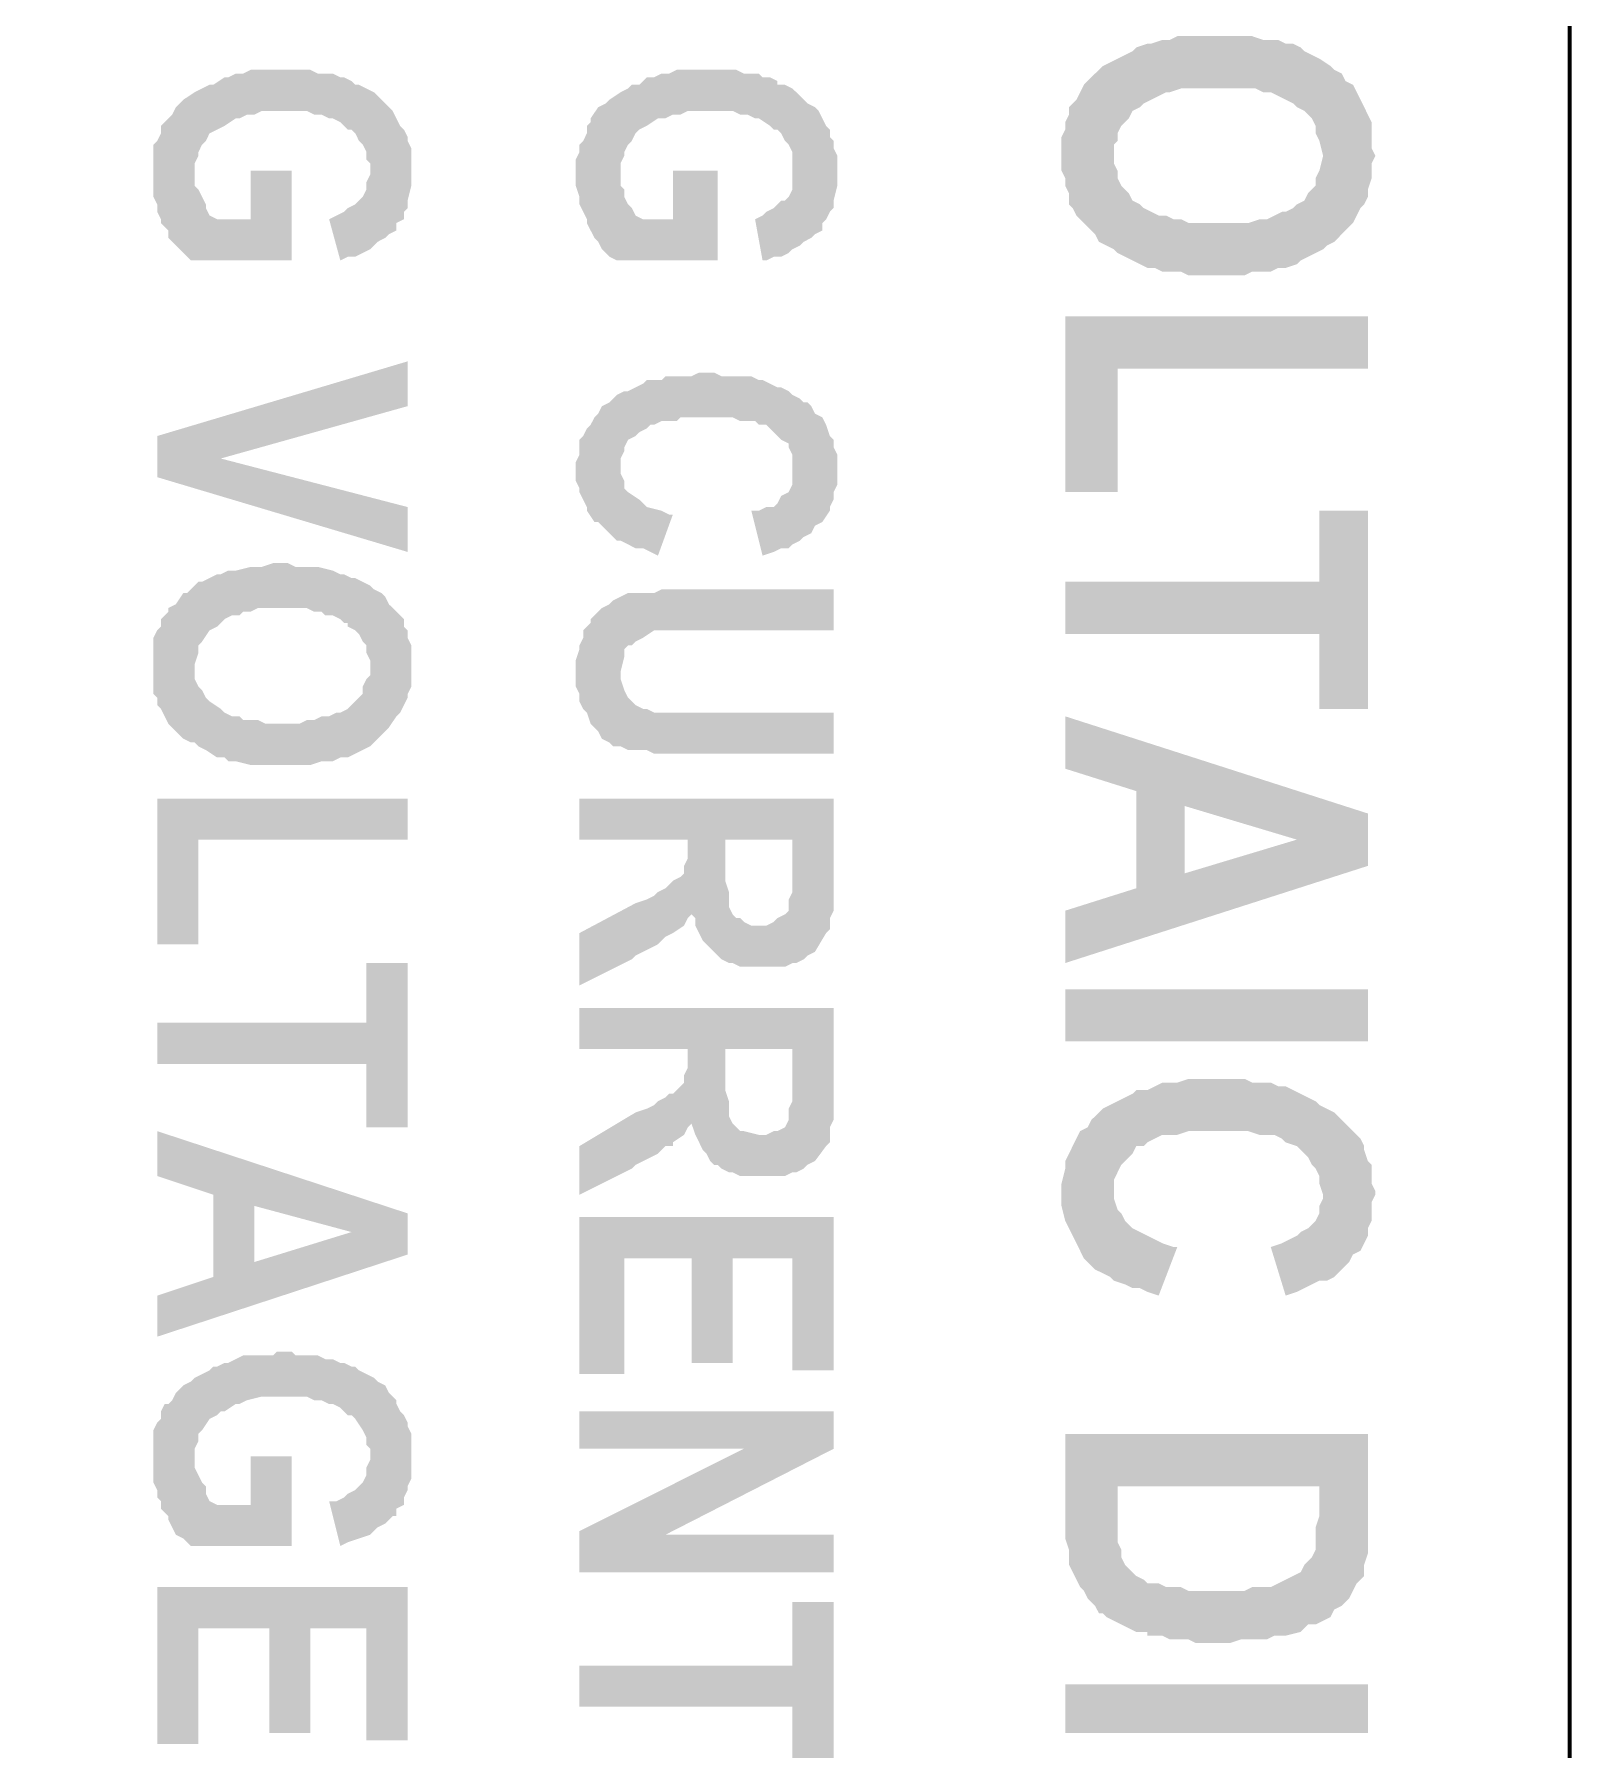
# Model space of a CAD drawing. Header units: inches. Extents: x -186 to 186, y -282 to 282.
# Drawn here: x -124.03 to -108.81, y -114.46 to -97.46 of the extents above; entities that cross this region are included whole.
import ezdxf

# ---------------------------------------------------------------- set-up
doc = ezdxf.new("R2010")
doc.units = ezdxf.units.IN
doc.header["$MEASUREMENT"] = 0
doc.layers.add('H', color=7, linetype='CONTINUOUS', lineweight=100)
doc.layers.add('P', color=250, linetype='CONTINUOUS', lineweight=100)

msp = doc.modelspace()

# ---------------------------------------------------------------- hatches: boundary and pattern name
at = {"layer": 'H', "linetype": 'Continuous'}
for points in [[(-110.741, -98.667), (-110.778, -98.593), (-110.778, -98.481), (-110.778, -98.333), (-110.815, -98.259), (-110.852, -98.185), (-110.889, -98.111), (-110.926, -98.037), (-110.963, -97.963), (-111.037, -97.926), (-111.074, -97.852), (-111.148, -97.815), (-111.185, -97.778), (-111.296, -97.704), (-111.37, -97.667), (-111.444, -97.63), (-111.481, -97.593), (-111.556, -97.556), (-111.63, -97.556), (-111.704, -97.519), (-111.778, -97.519), (-111.852, -97.519), (-111.963, -97.481), (-112.037, -97.481), (-112.148, -97.481), (-112.222, -97.481), (-112.444, -97.481), (-112.519, -97.481), (-112.63, -97.481), (-112.704, -97.481), (-112.778, -97.519), (-112.852, -97.519), (-112.963, -97.556), (-113, -97.556), (-113.111, -97.593), (-113.148, -97.63), (-113.222, -97.667), (-113.296, -97.704), (-113.37, -97.741), (-113.444, -97.778), (-113.481, -97.815), (-113.519, -97.852), (-113.593, -97.926), (-113.63, -97.963), (-113.667, -98.037), (-113.704, -98.111), (-113.778, -98.185), (-113.778, -98.259), (-113.815, -98.333), (-113.815, -98.407), (-113.852, -98.481), (-113.852, -98.556), (-113.852, -98.704), (-113.852, -98.815), (-113.815, -98.889), (-113.815, -98.963), (-113.778, -99.037), (-113.778, -99.148), (-113.741, -99.185), (-113.704, -99.259), (-113.63, -99.333), (-113.593, -99.37), (-113.519, -99.444), (-113.481, -99.519), (-113.407, -99.556), (-113.333, -99.593), (-113.333, -98.667), (-113.333, -98.556), (-113.296, -98.519), (-113.296, -98.444), (-113.259, -98.37), (-113.185, -98.296), (-113.148, -98.222), (-113.074, -98.185), (-113.037, -98.148), (-112.963, -98.111), (-112.889, -98.074), (-112.815, -98.037), (-112.778, -98.037), (-112.667, -98), (-112.593, -98), (-112.481, -98), (-112.111, -98), (-112, -98), (-111.926, -98), (-111.852, -98.037), (-111.778, -98.037), (-111.704, -98.074), (-111.63, -98.111), (-111.556, -98.148), (-111.519, -98.185), (-111.444, -98.222), (-111.37, -98.296), (-111.333, -98.37), (-111.333, -98.444), (-111.296, -98.519), (-111.259, -98.667), (-111.222, -99.556), (-111.148, -99.519), (-111.074, -99.444), (-111.037, -99.407), (-110.963, -99.333), (-110.926, -99.259), (-110.889, -99.185), (-110.852, -99.148), (-110.815, -99.074), (-110.815, -99), (-110.778, -98.889), (-110.778, -98.815), (-110.778, -98.741)], [(-120.667, -98.037), (-120.741, -98), (-120.815, -97.963), (-120.852, -97.963), (-120.889, -97.926), (-120.963, -97.889), (-121, -97.889), (-121.074, -97.852), (-121.148, -97.852), (-121.222, -97.852), (-121.296, -97.815), (-121.333, -97.815), (-121.444, -97.815), (-121.481, -97.815), (-121.63, -97.815), (-121.667, -97.815), (-121.815, -97.815), (-121.889, -97.815), (-121.963, -97.852), (-122.037, -97.852), (-122.111, -97.889), (-122.148, -97.889), (-122.259, -97.963), (-122.296, -97.963), (-122.37, -98), (-122.444, -98.037), (-122.444, -98.815), (-122.444, -98.741), (-122.407, -98.667), (-122.407, -98.63), (-122.37, -98.556), (-122.333, -98.519), (-122.296, -98.444), (-122.222, -98.407), (-122.148, -98.37), (-122.037, -98.296), (-122, -98.296), (-121.926, -98.259), (-121.852, -98.259), (-121.778, -98.222), (-121.704, -98.222), (-121.63, -98.222), (-121.481, -98.222), (-121.407, -98.222), (-121.333, -98.222), (-121.259, -98.259), (-121.185, -98.259), (-121.111, -98.296), (-121.074, -98.296), (-121, -98.333), (-120.963, -98.37), (-120.926, -98.407), (-120.889, -98.407), (-120.852, -98.444), (-120.815, -98.519), (-120.778, -98.556), (-120.741, -98.63), (-120.741, -98.704), (-120.704, -98.741), (-120.704, -98.815)], [(-116.481, -98.037), (-116.519, -98), (-116.593, -97.963), (-116.667, -97.963), (-116.667, -97.926), (-116.741, -97.889), (-116.815, -97.889), (-116.852, -97.852), (-116.926, -97.852), (-117, -97.852), (-117.074, -97.815), (-117.148, -97.815), (-117.222, -97.815), (-117.296, -97.815), (-117.407, -97.815), (-117.481, -97.815), (-117.63, -97.815), (-117.667, -97.815), (-117.741, -97.852), (-117.815, -97.852), (-117.889, -97.889), (-117.963, -97.889), (-118, -97.926), (-118.037, -97.963), (-118.111, -97.963), (-118.148, -98), (-118.222, -98.037), (-118.222, -98.815), (-118.222, -98.741), (-118.185, -98.667), (-118.185, -98.63), (-118.148, -98.556), (-118.111, -98.519), (-118.074, -98.444), (-118.037, -98.407), (-117.963, -98.37), (-117.852, -98.296), (-117.778, -98.296), (-117.704, -98.259), (-117.63, -98.259), (-117.556, -98.222), (-117.481, -98.222), (-117.407, -98.222), (-117.259, -98.222), (-117.185, -98.222), (-117.111, -98.222), (-117.037, -98.259), (-116.963, -98.259), (-116.889, -98.296), (-116.852, -98.296), (-116.741, -98.37), (-116.704, -98.407), (-116.667, -98.407), (-116.63, -98.444), (-116.593, -98.519), (-116.556, -98.556), (-116.519, -98.63), (-116.519, -98.704), (-116.519, -98.741), (-116.519, -98.815)], [(-121.481, -99.704), (-121.481, -98.815), (-121.889, -98.815), (-121.889, -99.296), (-122.222, -99.296), (-122.296, -99.259), (-122.333, -99.185), (-122.333, -99.148), (-122.37, -99.074), (-122.407, -99), (-122.444, -98.963), (-122.444, -98.889), (-122.444, -98.037), (-122.556, -98.111), (-122.593, -98.148), (-122.63, -98.185), (-122.667, -98.259), (-122.704, -98.296), (-122.741, -98.333), (-122.778, -98.37), (-122.778, -98.444), (-122.815, -98.519), (-122.852, -98.556), (-122.852, -98.63), (-122.852, -98.704), (-122.852, -98.963), (-122.852, -99.074), (-122.815, -99.148), (-122.815, -99.222), (-122.778, -99.296), (-122.778, -99.333), (-122.704, -99.407), (-122.704, -99.481), (-122.667, -99.519), (-122.556, -99.63), (-122.519, -99.667), (-122.481, -99.704)], [(-120.296, -98.815), (-120.296, -98.741), (-120.296, -98.667), (-120.296, -98.593), (-120.333, -98.519), (-120.333, -98.481), (-120.37, -98.407), (-120.407, -98.37), (-120.444, -98.296), (-120.481, -98.222), (-120.519, -98.185), (-120.556, -98.148), (-120.667, -98.037), (-120.704, -98.815), (-120.704, -98.852), (-120.741, -98.926), (-120.741, -99), (-120.778, -99.074), (-120.815, -99.111), (-120.852, -99.148), (-120.926, -99.185), (-120.963, -99.222), (-121.037, -99.259), (-121.111, -99.296), (-121, -99.704), (-120.926, -99.667), (-120.852, -99.667), (-120.778, -99.63), (-120.704, -99.593), (-120.667, -99.556), (-120.63, -99.519), (-120.556, -99.481), (-120.519, -99.444), (-120.444, -99.407), (-120.444, -99.333), (-120.37, -99.296), (-120.37, -99.222), (-120.333, -99.185), (-120.333, -99.111), (-120.296, -98.963), (-120.296, -98.889)], [(-117.259, -99.704), (-117.259, -98.815), (-117.704, -98.815), (-117.704, -99.296), (-118, -99.296), (-118.074, -99.259), (-118.111, -99.185), (-118.148, -99.148), (-118.185, -99.074), (-118.185, -99), (-118.222, -98.963), (-118.222, -98.889), (-118.222, -98.037), (-118.333, -98.111), (-118.37, -98.148), (-118.444, -98.185), (-118.519, -98.296), (-118.519, -98.333), (-118.556, -98.37), (-118.556, -98.444), (-118.593, -98.519), (-118.63, -98.556), (-118.63, -98.63), (-118.667, -98.704), (-118.667, -98.963), (-118.63, -99.074), (-118.63, -99.148), (-118.593, -99.222), (-118.556, -99.296), (-118.556, -99.333), (-118.519, -99.407), (-118.481, -99.481), (-118.444, -99.519), (-118.407, -99.593), (-118.37, -99.63), (-118.333, -99.667), (-118.259, -99.704)], [(-116.074, -98.815), (-116.074, -98.741), (-116.074, -98.667), (-116.111, -98.593), (-116.111, -98.519), (-116.148, -98.481), (-116.148, -98.407), (-116.185, -98.37), (-116.222, -98.296), (-116.259, -98.222), (-116.296, -98.185), (-116.37, -98.148), (-116.407, -98.111), (-116.481, -98.037), (-116.519, -98.815), (-116.519, -98.852), (-116.519, -98.926), (-116.519, -99), (-116.556, -99.074), (-116.593, -99.111), (-116.63, -99.111), (-116.667, -99.148), (-116.704, -99.185), (-116.778, -99.222), (-116.815, -99.259), (-116.889, -99.296), (-116.815, -99.704), (-116.778, -99.704), (-116.704, -99.667), (-116.63, -99.667), (-116.556, -99.63), (-116.519, -99.593), (-116.444, -99.556), (-116.407, -99.519), (-116.333, -99.481), (-116.296, -99.444), (-116.222, -99.407), (-116.222, -99.333), (-116.185, -99.296), (-116.148, -99.222), (-116.111, -99.185), (-116.111, -99.111), (-116.074, -98.963), (-116.074, -98.889)], [(-111.222, -99.556), (-111.259, -98.667), (-111.296, -98.815), (-111.333, -98.889), (-111.333, -98.963), (-111.407, -99.037), (-111.444, -99.111), (-111.519, -99.148), (-111.556, -99.185), (-111.63, -99.222), (-111.667, -99.222), (-111.741, -99.259), (-111.815, -99.296), (-111.889, -99.296), (-112, -99.333), (-112.111, -99.333), (-112.185, -99.333), (-112.296, -99.333), (-112.37, -99.333), (-112.481, -99.333), (-112.593, -99.333), (-112.667, -99.296), (-112.741, -99.296), (-112.815, -99.259), (-112.889, -99.259), (-112.963, -99.222), (-113.037, -99.185), (-113.074, -99.148), (-113.148, -99.111), (-113.185, -99.037), (-113.259, -98.963), (-113.296, -98.889), (-113.296, -98.815), (-113.333, -98.741), (-113.333, -98.667), (-113.333, -99.593), (-113.296, -99.63), (-113.222, -99.667), (-113.148, -99.704), (-113.074, -99.741), (-113, -99.778), (-112.926, -99.778), (-112.852, -99.815), (-112.778, -99.815), (-112.667, -99.815), (-112.593, -99.852), (-112.481, -99.852), (-112.111, -99.852), (-112.037, -99.852), (-111.963, -99.815), (-111.852, -99.815), (-111.778, -99.815), (-111.704, -99.778), (-111.63, -99.778), (-111.519, -99.741), (-111.481, -99.704), (-111.407, -99.667), (-111.333, -99.63), (-111.259, -99.593)], [(-110.815, -100.778), (-110.815, -100.259), (-113.815, -100.259), (-113.815, -102), (-113.296, -102), (-113.296, -100.778)], [(-120.333, -101.148), (-120.333, -100.704), (-122.815, -101.444), (-122.185, -101.667)], [(-116.444, -101.074), (-116.519, -101.037), (-116.556, -101), (-116.63, -100.963), (-116.667, -100.963), (-116.741, -100.926), (-116.815, -100.889), (-116.852, -100.889), (-116.926, -100.852), (-117, -100.852), (-117.074, -100.852), (-117.148, -100.852), (-117.222, -100.852), (-117.296, -100.815), (-117.444, -100.815), (-117.519, -100.852), (-117.63, -100.852), (-117.667, -100.852), (-117.778, -100.852), (-117.815, -100.889), (-117.889, -100.889), (-117.963, -100.889), (-118, -100.926), (-118.074, -100.963), (-118.148, -101), (-118.185, -101), (-118.259, -101.037), (-118.222, -101.778), (-118.222, -101.741), (-118.222, -101.667), (-118.185, -101.593), (-118.185, -101.556), (-118.148, -101.481), (-118.074, -101.444), (-118.037, -101.407), (-117.963, -101.37), (-117.926, -101.333), (-117.889, -101.333), (-117.815, -101.296), (-117.778, -101.296), (-117.667, -101.296), (-117.63, -101.259), (-117.519, -101.259), (-117.444, -101.259), (-117.296, -101.259), (-117.185, -101.259), (-117.111, -101.259), (-117.037, -101.296), (-116.963, -101.296), (-116.889, -101.296), (-116.852, -101.333), (-116.778, -101.333), (-116.741, -101.37), (-116.704, -101.407), (-116.667, -101.444), (-116.63, -101.481), (-116.556, -101.519), (-116.556, -101.556), (-116.519, -101.63), (-116.519, -101.704), (-116.519, -101.778)], [(-117.704, -102.222), (-117.741, -102.222), (-117.815, -102.185), (-117.963, -102.148), (-118, -102.111), (-118.037, -102.074), (-118.148, -102), (-118.185, -101.963), (-118.185, -101.889), (-118.222, -101.815), (-118.222, -101.778), (-118.259, -101.037), (-118.296, -101.074), (-118.333, -101.111), (-118.407, -101.148), (-118.444, -101.222), (-118.481, -101.259), (-118.519, -101.333), (-118.556, -101.37), (-118.593, -101.444), (-118.63, -101.481), (-118.63, -101.556), (-118.63, -101.63), (-118.667, -101.704), (-118.667, -101.889), (-118.63, -101.963), (-118.63, -102), (-118.593, -102.074), (-118.556, -102.148), (-118.556, -102.185), (-118.481, -102.296), (-118.444, -102.296), (-118.407, -102.333), (-118.37, -102.37), (-118.259, -102.481), (-118.222, -102.481), (-118.074, -102.556), (-118, -102.556), (-117.926, -102.593), (-117.852, -102.63)], [(-116.074, -101.815), (-116.074, -101.778), (-116.074, -101.704), (-116.074, -101.63), (-116.111, -101.556), (-116.111, -101.481), (-116.148, -101.444), (-116.185, -101.333), (-116.222, -101.259), (-116.296, -101.222), (-116.333, -101.148), (-116.37, -101.111), (-116.407, -101.111), (-116.444, -101.074), (-116.519, -101.778), (-116.519, -101.852), (-116.519, -101.926), (-116.556, -102), (-116.63, -102.037), (-116.667, -102.111), (-116.704, -102.148), (-116.778, -102.148), (-116.852, -102.185), (-116.926, -102.185), (-116.815, -102.63), (-116.704, -102.593), (-116.63, -102.556), (-116.556, -102.556), (-116.519, -102.519), (-116.444, -102.481), (-116.407, -102.444), (-116.333, -102.407), (-116.296, -102.333), (-116.222, -102.296), (-116.148, -102.185), (-116.148, -102.148), (-116.111, -102.074), (-116.111, -102), (-116.074, -101.926), (-116.074, -101.852)], [(-120.333, -102.593), (-120.333, -102.148), (-122.185, -101.667), (-122.815, -101.444), (-122.815, -101.852)], [(-110.815, -104.148), (-110.815, -102.185), (-111.296, -102.185), (-111.296, -102.889), (-113.815, -102.889), (-113.815, -103.407), (-111.296, -103.407), (-111.296, -104.148)], [(-120.296, -103.704), (-120.296, -103.667), (-120.296, -103.556), (-120.296, -103.519), (-120.333, -103.444), (-120.333, -103.37), (-120.37, -103.333), (-120.37, -103.259), (-120.481, -103.148), (-120.519, -103.111), (-120.556, -103.037), (-120.593, -103), (-120.667, -102.963), (-120.704, -102.926), (-120.778, -102.889), (-120.852, -102.852), (-120.889, -102.852), (-120.963, -102.815), (-121, -102.815), (-121.074, -102.778), (-121.222, -102.741), (-121.296, -102.741), (-121.37, -102.741), (-121.444, -102.741), (-121.519, -102.704), (-121.667, -102.704), (-121.778, -102.741), (-121.815, -102.741), (-121.889, -102.741), (-122.037, -102.778), (-122.111, -102.778), (-122.185, -102.815), (-122.222, -102.815), (-122.296, -102.852), (-122.37, -102.889), (-122.407, -102.889), (-122.481, -102.963), (-122.519, -103), (-122.556, -103), (-122.63, -103.111), (-122.704, -103.148), (-122.704, -103.185), (-122.778, -103.259), (-122.778, -103.333), (-122.815, -103.37), (-122.852, -103.444), (-122.852, -103.519), (-122.852, -103.556), (-122.852, -103.852), (-122.852, -103.926), (-122.852, -104), (-122.815, -104.037), (-122.815, -104.111), (-122.778, -104.148), (-122.741, -104.222), (-122.704, -104.296), (-122.667, -104.333), (-122.63, -104.37), (-122.556, -104.444), (-122.481, -104.481), (-122.444, -104.481), (-122.444, -103.704), (-122.407, -103.593), (-122.407, -103.519), (-122.37, -103.481), (-122.296, -103.37), (-122.222, -103.333), (-122.185, -103.296), (-122.148, -103.259), (-122.074, -103.222), (-122, -103.222), (-121.963, -103.185), (-121.889, -103.185), (-121.815, -103.148), (-121.741, -103.148), (-121.667, -103.148), (-121.481, -103.148), (-121.407, -103.148), (-121.333, -103.148), (-121.259, -103.185), (-121.185, -103.185), (-121.148, -103.222), (-121.074, -103.222), (-121, -103.259), (-120.963, -103.296), (-120.926, -103.296), (-120.926, -103.333), (-120.852, -103.37), (-120.815, -103.407), (-120.778, -103.481), (-120.741, -103.519), (-120.741, -103.593), (-120.704, -103.667), (-120.704, -103.704), (-120.667, -104.481), (-120.63, -104.444), (-120.556, -104.37), (-120.519, -104.333), (-120.444, -104.222), (-120.407, -104.185), (-120.37, -104.111), (-120.333, -104.037), (-120.333, -104), (-120.296, -103.926), (-120.296, -103.852), (-120.296, -103.778)], [(-116.111, -103.37), (-116.111, -102.963), (-117.556, -102.963), (-117.667, -102.963), (-117.815, -102.963), (-117.889, -103), (-117.963, -103), (-118.037, -103), (-118.074, -103), (-118.148, -103), (-118.222, -103.037), (-118.222, -103.815), (-118.222, -103.778), (-118.185, -103.63), (-118.185, -103.556), (-118.148, -103.519), (-118.111, -103.519), (-118.074, -103.481), (-118, -103.444), (-117.889, -103.37), (-117.741, -103.37), (-117.667, -103.37), (-117.481, -103.37)], [(-116.111, -104.593), (-116.111, -104.185), (-117.778, -104.185), (-117.852, -104.185), (-117.889, -104.185), (-117.963, -104.148), (-118, -104.148), (-118.074, -104.111), (-118.111, -104.074), (-118.148, -104.037), (-118.185, -103.963), (-118.222, -103.852), (-118.222, -103.815), (-118.222, -103.037), (-118.296, -103.074), (-118.333, -103.111), (-118.407, -103.148), (-118.444, -103.185), (-118.519, -103.259), (-118.519, -103.296), (-118.556, -103.333), (-118.593, -103.37), (-118.593, -103.444), (-118.63, -103.519), (-118.63, -103.556), (-118.667, -103.667), (-118.667, -103.926), (-118.63, -104), (-118.63, -104.074), (-118.593, -104.148), (-118.556, -104.185), (-118.519, -104.296), (-118.481, -104.333), (-118.444, -104.37), (-118.407, -104.444), (-118.333, -104.481), (-118.296, -104.519), (-118.222, -104.519), (-118.148, -104.556), (-118.074, -104.556), (-118.037, -104.556), (-117.963, -104.556), (-117.889, -104.593), (-117.778, -104.593), (-117.704, -104.593), (-117.444, -104.593)], [(-120.667, -104.481), (-120.704, -103.704), (-120.704, -103.815), (-120.741, -103.852), (-120.778, -103.926), (-120.778, -104), (-120.815, -104.037), (-120.926, -104.148), (-121, -104.185), (-121.037, -104.185), (-121.111, -104.222), (-121.185, -104.222), (-121.259, -104.259), (-121.333, -104.259), (-121.407, -104.296), (-121.481, -104.296), (-121.556, -104.296), (-121.667, -104.296), (-121.741, -104.296), (-121.815, -104.259), (-121.889, -104.259), (-121.963, -104.259), (-122, -104.222), (-122.074, -104.222), (-122.148, -104.185), (-122.185, -104.148), (-122.296, -104.074), (-122.333, -104.037), (-122.37, -103.963), (-122.407, -103.926), (-122.444, -103.852), (-122.444, -103.778), (-122.444, -103.704), (-122.444, -104.481), (-122.407, -104.519), (-122.333, -104.556), (-122.222, -104.63), (-122.148, -104.63), (-122.111, -104.667), (-122.037, -104.667), (-121.889, -104.704), (-121.815, -104.704), (-121.667, -104.704), (-121.556, -104.704), (-121.519, -104.704), (-121.333, -104.704), (-121.296, -104.704), (-121.185, -104.667), (-121.074, -104.667), (-121, -104.63), (-120.926, -104.63), (-120.704, -104.519)], [(-110.815, -105.704), (-110.815, -105.185), (-113.815, -104.222), (-113.815, -104.741), (-113.111, -104.963), (-113.111, -105.926), (-112.63, -105.111), (-111.519, -105.444)], [(-120.333, -105.444), (-120.333, -105.037), (-122.815, -105.037), (-122.815, -106.481), (-122.407, -106.481), (-122.407, -105.444)], [(-116.111, -105.889), (-116.111, -105.037), (-118.63, -105.037), (-118.63, -105.444), (-117.556, -105.444), (-117.556, -105.519), (-117.556, -106.222), (-117.519, -106.185), (-117.481, -106.222), (-117.481, -106.296), (-117.444, -106.37), (-117.407, -106.444), (-117.37, -106.481), (-117.333, -106.519), (-117.296, -106.556), (-117.259, -106.593), (-117.222, -106.63), (-117.185, -105.444), (-116.519, -105.444), (-116.519, -106.667), (-116.481, -106.667), (-116.407, -106.63), (-116.37, -106.593), (-116.296, -106.556), (-116.185, -106.37), (-116.148, -106.333), (-116.148, -106.296), (-116.148, -106.222), (-116.111, -106.148), (-116.111, -106)], [(-110.815, -105.704), (-111.519, -105.444), (-112.63, -105.778), (-112.63, -105.111), (-113.111, -105.926), (-113.815, -106.148), (-113.815, -106.667)], [(-117.556, -106.222), (-117.556, -105.519), (-117.556, -105.63), (-117.593, -105.704), (-117.593, -105.741), (-117.593, -105.778), (-117.63, -105.815), (-117.704, -105.852), (-117.741, -105.889), (-117.778, -105.926), (-117.852, -105.963), (-117.889, -106), (-117.963, -106.037), (-118.074, -106.074), (-118.63, -106.37), (-118.63, -106.889), (-118.111, -106.63), (-118.074, -106.593), (-118, -106.556), (-117.926, -106.519), (-117.852, -106.481), (-117.815, -106.444), (-117.778, -106.407), (-117.704, -106.37), (-117.593, -106.296)], [(-116.519, -106.667), (-116.519, -105.778), (-116.519, -105.963), (-116.556, -106.037), (-116.556, -106.074), (-116.556, -106.111), (-116.556, -106.148), (-116.593, -106.185), (-116.667, -106.222), (-116.704, -106.259), (-116.778, -106.296), (-116.852, -106.296), (-116.926, -106.296), (-117, -106.259), (-117.037, -106.222), (-117.074, -106.222), (-117.111, -106.185), (-117.148, -106.111), (-117.148, -106.074), (-117.148, -105.963), (-117.185, -105.852), (-117.185, -105.444), (-117.222, -106.63), (-117.148, -106.667), (-117.111, -106.667), (-117.037, -106.704), (-116.963, -106.704), (-116.667, -106.704), (-116.593, -106.704)], [(-120.333, -108.296), (-120.333, -106.667), (-120.741, -106.667), (-120.741, -107.259), (-122.815, -107.259), (-122.815, -107.667), (-120.741, -107.667), (-120.741, -108.296)], [(-113.815, -107.444), (-110.815, -107.444), (-110.815, -106.926), (-113.815, -106.926)], [(-116.111, -108), (-116.111, -107.111), (-118.63, -107.111), (-118.63, -107.519), (-117.556, -107.519), (-117.556, -107.63), (-117.556, -108.296), (-117.519, -108.259), (-117.481, -108.37), (-117.444, -108.444), (-117.407, -108.519), (-117.37, -108.556), (-117.333, -108.63), (-117.296, -108.667), (-117.259, -108.667), (-117.222, -108.704), (-117.185, -107.519), (-116.519, -107.519), (-116.519, -108.741), (-116.481, -108.741), (-116.407, -108.704), (-116.37, -108.667), (-116.296, -108.63), (-116.185, -108.481), (-116.148, -108.444), (-116.148, -108.37), (-116.148, -108.296), (-116.111, -108.222), (-116.111, -108.074)], [(-116.519, -108.741), (-116.519, -107.852), (-116.519, -108.037), (-116.556, -108.111), (-116.556, -108.148), (-116.556, -108.185), (-116.556, -108.222), (-116.593, -108.296), (-116.667, -108.333), (-116.704, -108.333), (-116.778, -108.37), (-116.852, -108.37), (-117, -108.333), (-117.037, -108.333), (-117.074, -108.296), (-117.111, -108.259), (-117.148, -108.185), (-117.148, -108.148), (-117.148, -108.037), (-117.185, -107.926), (-117.185, -107.519), (-117.222, -108.704), (-117.148, -108.741), (-117.111, -108.741), (-117.037, -108.778), (-116.963, -108.778), (-116.667, -108.778), (-116.593, -108.778)], [(-117.556, -108.296), (-117.556, -107.63), (-117.556, -107.704), (-117.593, -107.778), (-117.593, -107.815), (-117.593, -107.852), (-117.63, -107.889), (-117.704, -107.963), (-117.741, -107.963), (-117.778, -108), (-117.852, -108.037), (-117.889, -108.074), (-117.963, -108.111), (-118.074, -108.148), (-118.63, -108.481), (-118.63, -108.963), (-118.111, -108.704), (-118.074, -108.667), (-118, -108.63), (-117.926, -108.593), (-117.852, -108.556), (-117.815, -108.519), (-117.778, -108.481), (-117.704, -108.481), (-117.704, -108.444), (-117.593, -108.37)], [(-111.222, -108.111), (-111.296, -108.074), (-111.333, -108.037), (-111.407, -108), (-111.481, -107.963), (-111.556, -107.926), (-111.63, -107.889), (-111.704, -107.889), (-111.778, -107.852), (-111.852, -107.852), (-111.963, -107.852), (-112.037, -107.815), (-112.148, -107.815), (-112.222, -107.815), (-112.407, -107.815), (-112.519, -107.815), (-112.593, -107.815), (-112.704, -107.852), (-112.778, -107.852), (-112.852, -107.852), (-112.926, -107.889), (-113, -107.926), (-113.111, -107.926), (-113.148, -107.963), (-113.222, -108), (-113.296, -108.037), (-113.37, -108.074), (-113.333, -108.926), (-113.333, -108.889), (-113.333, -108.815), (-113.296, -108.741), (-113.259, -108.667), (-113.222, -108.63), (-113.148, -108.556), (-113.111, -108.481), (-113.037, -108.481), (-113, -108.444), (-112.926, -108.407), (-112.852, -108.37), (-112.778, -108.37), (-112.704, -108.37), (-112.593, -108.333), (-112.519, -108.333), (-112.111, -108.333), (-112, -108.333), (-111.889, -108.37), (-111.815, -108.37), (-111.741, -108.37), (-111.667, -108.407), (-111.63, -108.444), (-111.519, -108.481), (-111.481, -108.519), (-111.407, -108.593), (-111.37, -108.667), (-111.333, -108.704), (-111.296, -108.778), (-111.296, -108.852), (-111.259, -108.963)], [(-112.704, -109.481), (-112.741, -109.481), (-112.852, -109.444), (-112.926, -109.407), (-113, -109.37), (-113.148, -109.296), (-113.185, -109.259), (-113.222, -109.222), (-113.259, -109.148), (-113.296, -109.111), (-113.333, -109), (-113.333, -108.926), (-113.37, -108.074), (-113.444, -108.111), (-113.481, -108.148), (-113.556, -108.222), (-113.593, -108.296), (-113.667, -108.333), (-113.704, -108.407), (-113.741, -108.481), (-113.778, -108.556), (-113.815, -108.63), (-113.815, -108.704), (-113.852, -108.852), (-113.852, -109), (-113.852, -109.074), (-113.815, -109.222), (-113.778, -109.296), (-113.741, -109.37), (-113.704, -109.444), (-113.667, -109.519), (-113.63, -109.593), (-113.519, -109.704), (-113.444, -109.741), (-113.37, -109.778), (-113.333, -109.815), (-113.222, -109.852), (-113.148, -109.889), (-113.074, -109.889), (-113, -109.926), (-112.889, -109.963)], [(-110.741, -108.963), (-110.741, -108.926), (-110.778, -108.852), (-110.778, -108.778), (-110.778, -108.667), (-110.815, -108.63), (-110.852, -108.519), (-110.852, -108.481), (-110.889, -108.407), (-110.963, -108.333), (-111, -108.296), (-111.074, -108.222), (-111.148, -108.148), (-111.222, -108.111), (-111.259, -108.963), (-111.259, -109), (-111.296, -109.074), (-111.296, -109.148), (-111.333, -109.222), (-111.407, -109.296), (-111.481, -109.333), (-111.519, -109.37), (-111.593, -109.407), (-111.667, -109.444), (-111.778, -109.481), (-111.63, -109.963), (-111.519, -109.926), (-111.444, -109.889), (-111.37, -109.852), (-111.296, -109.815), (-111.222, -109.815), (-111.148, -109.778), (-111.074, -109.704), (-111, -109.63), (-110.963, -109.556), (-110.889, -109.519), (-110.852, -109.444), (-110.815, -109.37), (-110.815, -109.296), (-110.778, -109.222), (-110.778, -109.148), (-110.778, -109.037)], [(-120.333, -109.556), (-120.333, -109.148), (-122.815, -108.333), (-122.815, -108.778), (-122.259, -108.963), (-122.259, -109.778), (-121.852, -109.074), (-120.889, -109.333)], [(-120.333, -109.556), (-120.889, -109.333), (-121.852, -109.63), (-121.852, -109.074), (-122.259, -109.778), (-122.815, -109.963), (-122.815, -110.37)], [(-116.111, -110.704), (-116.111, -109.185), (-118.63, -109.185), (-118.63, -110.741), (-118.185, -110.741), (-118.185, -109.593), (-117.519, -109.593), (-117.519, -110.63), (-117.111, -110.63), (-117.111, -109.593), (-116.519, -109.593), (-116.519, -110.704)], [(-120.667, -110.778), (-120.741, -110.741), (-120.815, -110.704), (-120.852, -110.667), (-120.889, -110.667), (-120.963, -110.63), (-121, -110.63), (-121.074, -110.593), (-121.148, -110.593), (-121.222, -110.556), (-121.296, -110.556), (-121.333, -110.556), (-121.444, -110.556), (-121.481, -110.519), (-121.63, -110.519), (-121.667, -110.556), (-121.815, -110.556), (-121.889, -110.556), (-121.963, -110.556), (-122.037, -110.593), (-122.111, -110.63), (-122.148, -110.63), (-122.222, -110.667), (-122.259, -110.667), (-122.296, -110.704), (-122.37, -110.741), (-122.444, -110.778), (-122.444, -111.556), (-122.444, -111.481), (-122.407, -111.407), (-122.407, -111.333), (-122.37, -111.296), (-122.296, -111.185), (-122.222, -111.148), (-122.185, -111.111), (-122.148, -111.111), (-122.037, -111.037), (-122, -111.037), (-121.926, -111), (-121.778, -110.963), (-121.704, -110.963), (-121.63, -110.963), (-121.481, -110.963), (-121.407, -110.963), (-121.333, -110.963), (-121.259, -111), (-121.185, -111), (-121.111, -111.037), (-121.074, -111.037), (-121, -111.074), (-120.963, -111.111), (-120.926, -111.148), (-120.889, -111.148), (-120.852, -111.185), (-120.778, -111.296), (-120.741, -111.37), (-120.741, -111.444), (-120.704, -111.481), (-120.704, -111.556)], [(-121.481, -112.444), (-121.481, -111.556), (-121.889, -111.556), (-121.889, -112.037), (-122.222, -112.037), (-122.296, -112), (-122.333, -111.926), (-122.333, -111.852), (-122.37, -111.815), (-122.407, -111.741), (-122.444, -111.667), (-122.444, -111.63), (-122.444, -110.778), (-122.481, -110.815), (-122.556, -110.852), (-122.593, -110.889), (-122.63, -110.926), (-122.667, -111), (-122.704, -111.037), (-122.741, -111.037), (-122.778, -111.111), (-122.778, -111.185), (-122.815, -111.222), (-122.852, -111.296), (-122.852, -111.37), (-122.852, -111.444), (-122.852, -111.667), (-122.852, -111.741), (-122.852, -111.815), (-122.815, -111.889), (-122.815, -111.963), (-122.778, -112), (-122.778, -112.074), (-122.704, -112.148), (-122.704, -112.185), (-122.667, -112.259), (-122.63, -112.333), (-122.556, -112.37), (-122.519, -112.407), (-122.481, -112.444)], [(-120.296, -111.556), (-120.296, -111.481), (-120.296, -111.407), (-120.296, -111.333), (-120.333, -111.259), (-120.333, -111.222), (-120.37, -111.148), (-120.407, -111.111), (-120.444, -111.037), (-120.444, -111), (-120.481, -110.963), (-120.519, -110.926), (-120.556, -110.852), (-120.63, -110.815), (-120.667, -110.778), (-120.704, -111.556), (-120.704, -111.593), (-120.741, -111.667), (-120.741, -111.741), (-120.778, -111.815), (-120.815, -111.852), (-120.852, -111.889), (-120.926, -111.926), (-120.963, -111.963), (-121.037, -112), (-121.111, -112), (-121, -112.444), (-120.926, -112.407), (-120.704, -112.333), (-120.667, -112.296), (-120.63, -112.259), (-120.556, -112.222), (-120.519, -112.185), (-120.481, -112.148), (-120.444, -112.148), (-120.444, -112.074), (-120.37, -112.037), (-120.37, -111.963), (-120.333, -111.889), (-120.333, -111.852), (-120.296, -111.778), (-120.296, -111.63)], [(-116.111, -111.481), (-116.111, -111.111), (-118.63, -111.111), (-118.63, -111.481), (-117, -111.481)], [(-110.815, -112.222), (-110.815, -111.333), (-113.815, -111.333), (-113.815, -112.37), (-113.778, -112.481), (-113.778, -112.556), (-113.778, -112.63), (-113.741, -112.704), (-113.704, -112.778), (-113.667, -112.852), (-113.63, -112.889), (-113.593, -112.963), (-113.519, -113.037), (-113.481, -113.111), (-113.444, -113.111), (-113.407, -113.148), (-113.333, -113.185), (-113.296, -111.852), (-111.296, -111.852), (-111.296, -112.074), (-111.259, -113.185), (-111.185, -113.148), (-111.148, -113.074), (-111.074, -113.037), (-111, -112.963), (-110.963, -112.889), (-110.926, -112.815), (-110.889, -112.778), (-110.852, -112.741), (-110.852, -112.63), (-110.815, -112.519), (-110.815, -112.444), (-110.815, -112.333)], [(-116.111, -111.481), (-117, -111.481), (-118.63, -112.296), (-117.778, -112.333)], [(-111.259, -113.185), (-111.296, -112.074), (-111.296, -112.148), (-111.333, -112.259), (-111.333, -112.333), (-111.333, -112.407), (-111.333, -112.481), (-111.37, -112.556), (-111.444, -112.63), (-111.481, -112.704), (-111.63, -112.778), (-111.704, -112.815), (-111.778, -112.852), (-111.815, -112.852), (-111.852, -112.852), (-111.963, -112.852), (-112.037, -112.889), (-112.111, -112.889), (-112.185, -112.889), (-112.333, -112.889), (-112.444, -112.889), (-112.593, -112.889), (-112.667, -112.852), (-112.778, -112.852), (-112.815, -112.852), (-112.889, -112.815), (-113, -112.815), (-113.037, -112.778), (-113.111, -112.741), (-113.148, -112.704), (-113.222, -112.63), (-113.259, -112.556), (-113.259, -112.481), (-113.296, -112.407), (-113.296, -112.296), (-113.296, -111.852), (-113.333, -113.185), (-113.259, -113.222), (-113.185, -113.259), (-113.111, -113.296), (-113, -113.296), (-113, -113.333), (-112.926, -113.333), (-112.852, -113.333), (-112.778, -113.37), (-112.704, -113.37), (-112.593, -113.37), (-112.519, -113.407), (-112.185, -113.407), (-112.074, -113.37), (-112, -113.37), (-111.889, -113.37), (-111.815, -113.37), (-111.741, -113.333), (-111.667, -113.333), (-111.63, -113.333), (-111.481, -113.296), (-111.407, -113.222), (-111.333, -113.222)], [(-116.111, -112.704), (-116.111, -112.333), (-117.778, -112.333), (-118.63, -112.296), (-118.63, -112.704)], [(-120.333, -114.37), (-120.333, -112.852), (-122.815, -112.852), (-122.815, -114.407), (-122.407, -114.407), (-122.407, -113.259), (-121.704, -113.259), (-121.704, -114.296), (-121.296, -114.296), (-121.296, -113.259), (-120.741, -113.259), (-120.741, -114.37)], [(-116.111, -114.63), (-116.111, -113), (-116.519, -113), (-116.519, -113.63), (-118.63, -113.63), (-118.63, -114.037), (-116.519, -114.037), (-116.519, -114.63)], [(-113.815, -114.296), (-110.815, -114.296), (-110.815, -113.815), (-113.815, -113.815)]]:
    msp.add_hatch(color=0, dxfattribs=at).paths.add_polyline_path(points)

# ---------------------------------------------------------------- linework, layer by layer
at = {"layer": 'P', "color": 0, "linetype": 'Continuous'}
msp.add_lwpolyline([(-108.815, -142), (-108.815, -80), (-108.815, -79.778), (-108.889, -79.556), (-109, -79.37), (-109.185, -79.222), (-109.37, -79.111), (-109.556, -79), (-109.815, -79), (-131.815, -79), (-132, -79), (-132.222, -79.111), (-132.407, -79.222), (-132.556, -79.37), (-132.704, -79.556), (-132.778, -79.778), (-132.815, -80), (-132.815, -142)], dxfattribs=at)

doc.saveas('drawing.dxf')
